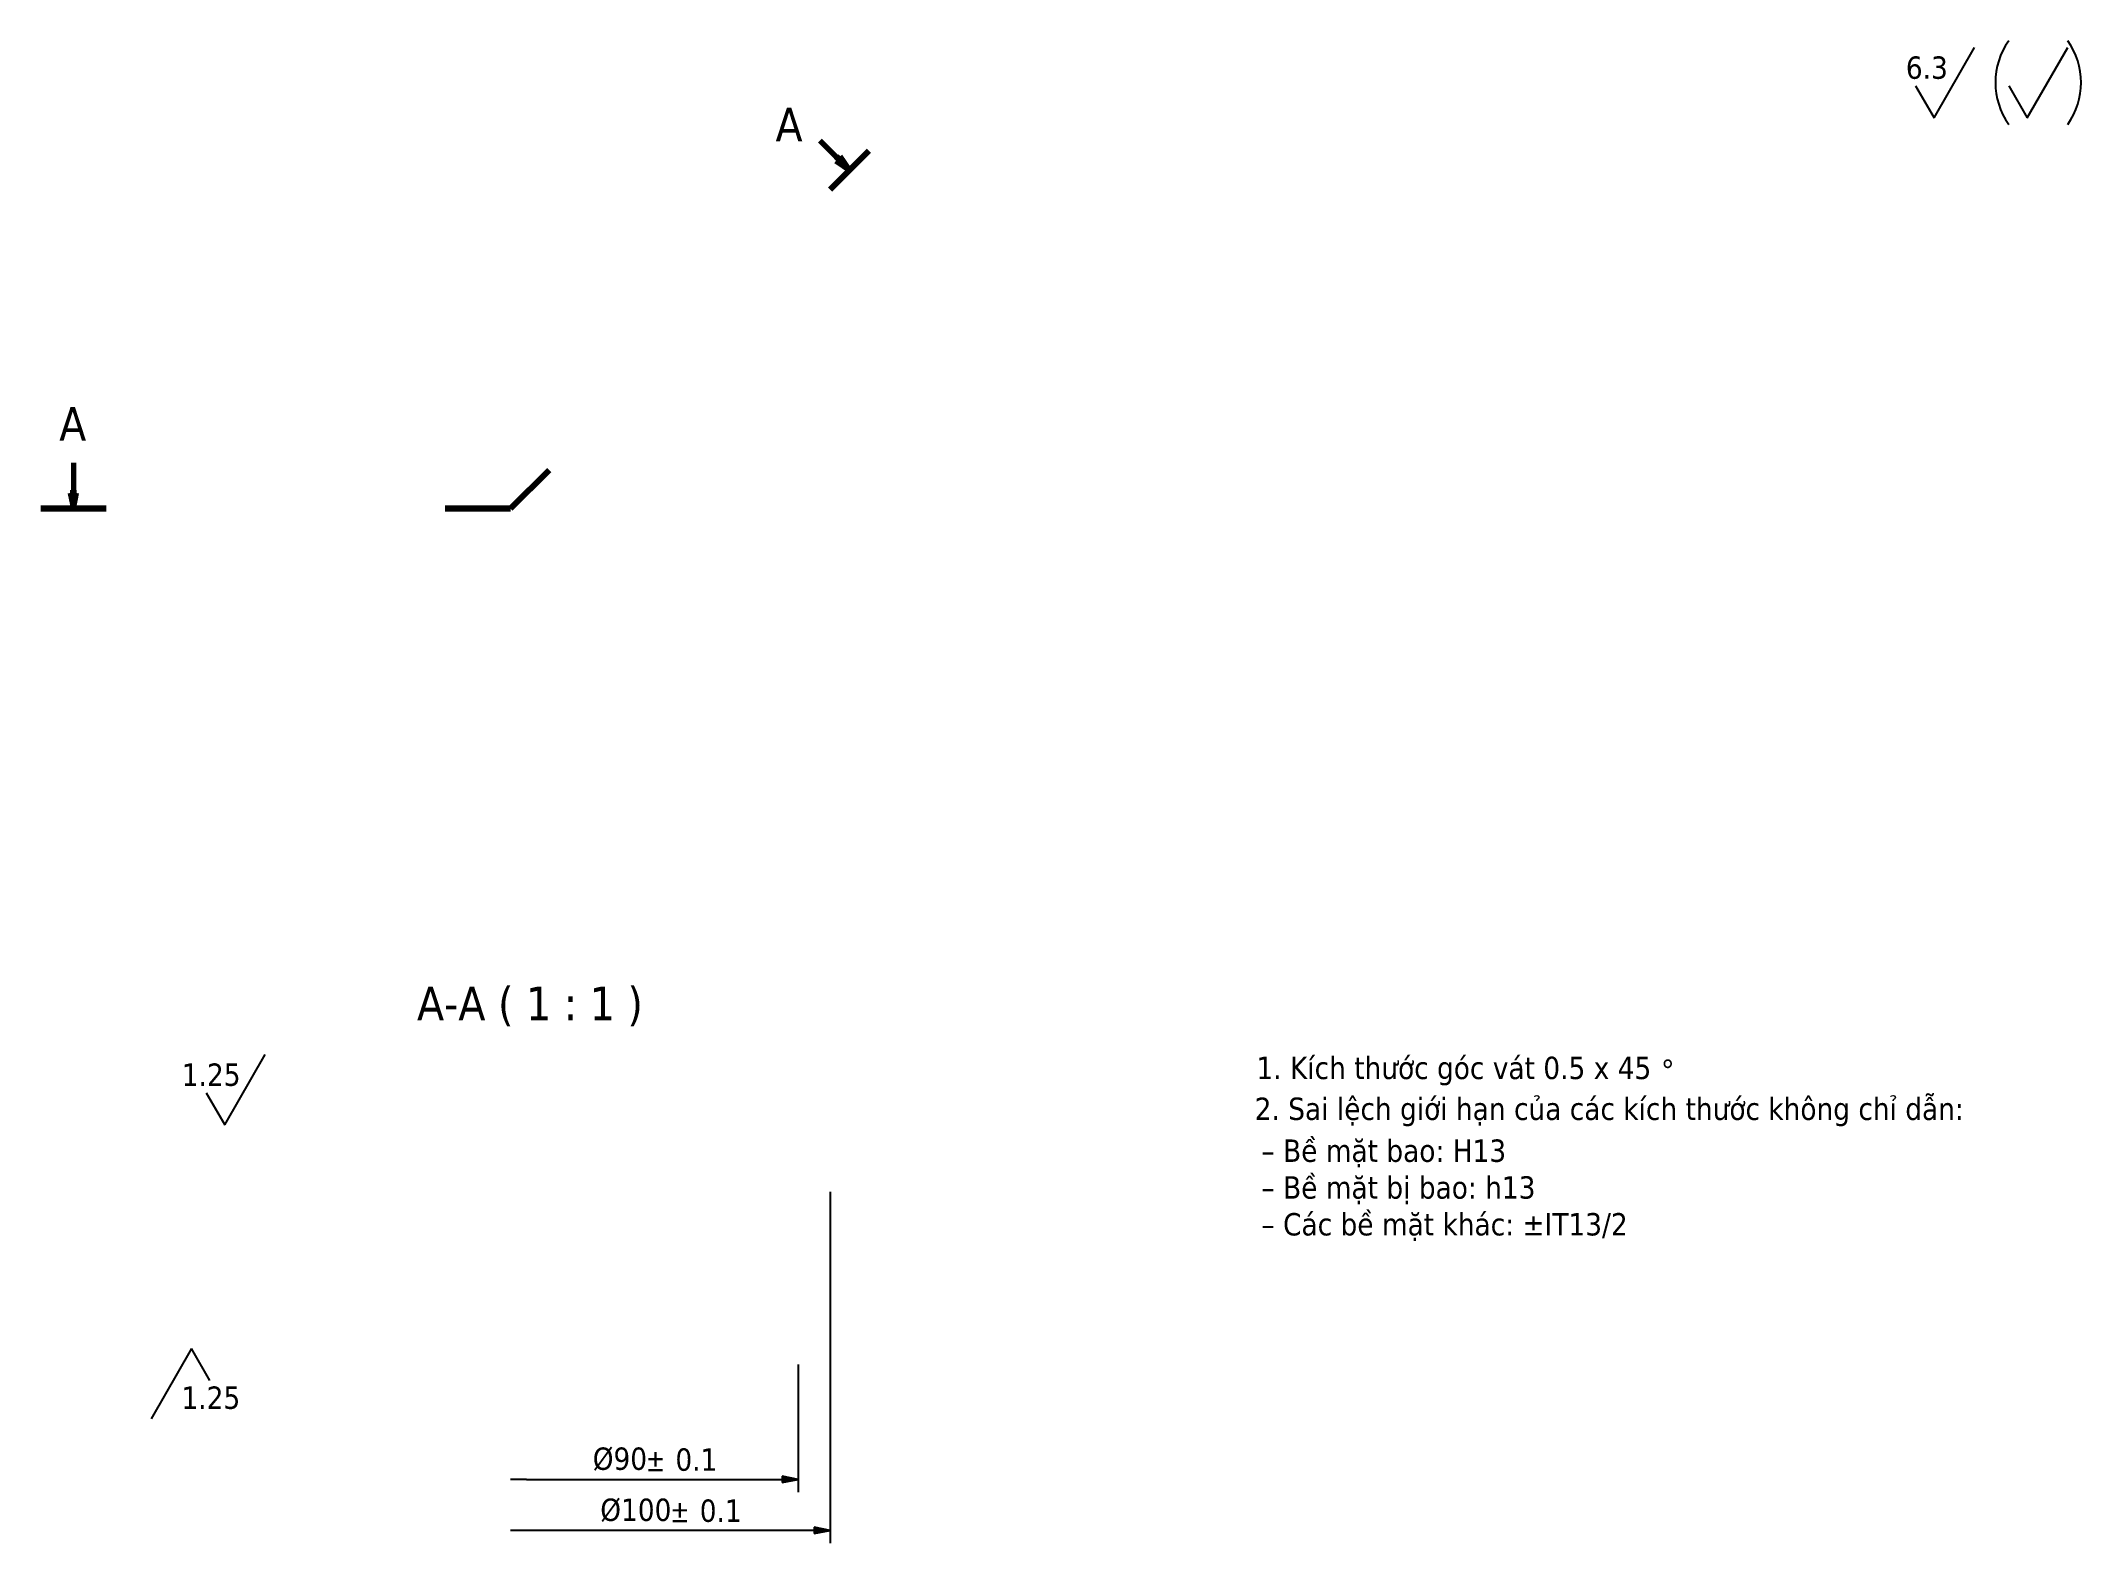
# Paper-space layout 'Sheet' of a CAD drawing. Header units: millimetres. Extents: x 81 to 401, y 44 to 279.
import ezdxf

# ---------------------------------------------------------------- set-up
doc = ezdxf.new("R2010")
doc.units = ezdxf.units.MM
doc.linetypes.add('Chain', pattern=[13.68, 9.12, -1.14, 2.28, -1.14])
doc.layers.add('Dimension (ISO)', color=5, linetype='Continuous', lineweight=25, true_color=0x0000ff)
doc.layers.add('Section Line (ISO)', color=7, linetype='Chain', lineweight=70)
doc.layers.add('Symbol (ISO)', color=7, linetype='Continuous', lineweight=25)

psp = doc.layouts.new('Sheet')

# ---------------------------------------------------------------- hatches: boundary and pattern name
at = {"layer": 'Dimension (ISO)'}
for points in [[(197.27, 53.17), (199.77, 53.67), (197.27, 54.17)], [(202.27, 45.17), (204.77, 45.67), (202.27, 46.17)]]:
    psp.add_hatch(color=256, dxfattribs=at).paths.add_polyline_path(points)
at = {"layer": 'Section Line (ISO)', "linetype": 'Continuous'}
for points in [[(205.66, 260.08), (207.79, 258.66), (206.37, 260.78)], [(85.85, 208.15), (86.35, 205.65), (86.85, 208.15)]]:
    psp.add_hatch(color=256, dxfattribs=at).paths.add_polyline_path(points)

# ---------------------------------------------------------------- linework, layer by layer
at = {"layer": 'Dimension (ISO)'}
for p, q in [((204.77, 98.67), (204.77, 43.67)), ((199.77, 71.67), (199.77, 51.67)), ((157.27, 53.67), (154.77, 53.67)), ((157.27, 53.67), (197.27, 53.67)), ((197.27, 54.17), (197.27, 53.17)), ((199.77, 53.67), (197.27, 54.17)), ((197.27, 53.17), (199.77, 53.67)), ((197.27, 53.67), (199.77, 53.67)), ((157.27, 45.67), (154.77, 45.67)), ((202.27, 45.67), (157.27, 45.67)), ((202.27, 46.17), (202.27, 45.17)), ((204.77, 45.67), (202.27, 46.17)), ((202.27, 45.17), (204.77, 45.67)), ((202.27, 45.67), (204.77, 45.67))]:
    psp.add_line(p, q, dxfattribs=at)
at = {"layer": 'Section Line (ISO)', "linetype": 'Continuous'}
for p, q in [((203.14, 263.31), (206.02, 260.43)), ((206.37, 260.78), (205.66, 260.08)), ((205.66, 260.08), (207.79, 258.66)), ((206.02, 260.43), (207.79, 258.66)), ((207.79, 258.66), (206.37, 260.78)), ((86.35, 212.8), (86.35, 208.15)), ((86.85, 208.15), (85.85, 208.15)), ((85.85, 208.15), (86.35, 205.65)), ((86.35, 205.65), (86.85, 208.15)), ((86.35, 208.15), (86.35, 205.65))]:
    psp.add_line(p, q, dxfattribs=at)
at = {"layer": 'Section Line (ISO)', "linetype": 'Continuous', "lineweight": 140}
for p, q in [((204.77, 255.64), (210.81, 261.68)), ((154.77, 205.65), (160.81, 211.69)), ((81.24, 205.65), (91.47, 205.65)), ((144.54, 205.65), (154.77, 205.65))]:
    psp.add_line(p, q, dxfattribs=at)
at = {"layer": 'Symbol (ISO)'}
for p, q in [((377.54, 266.85), (383.89, 277.85)), ((392.12, 266.85), (398.47, 277.85)), ((374.66, 271.85), (377.54, 266.85)), ((389.23, 271.85), (392.12, 266.85)), ((110.02, 109.18), (116.37, 120.18)), ((107.13, 114.18), (110.02, 109.18)), ((104.84, 74.16), (98.49, 63.16)), ((107.72, 69.16), (104.84, 74.16))]:
    psp.add_line(p, q, dxfattribs=at)
for centre, start, end in [((398.4, 272.35), 144.4472, 215.5528), ((389.3, 272.35), 324.4472, 35.5528)]:
    psp.add_arc(centre, 11.26, start, end, dxfattribs=at)

# ---------------------------------------------------------------- texts
at = {"layer": 'Dimension (ISO)', "char_height": 3.5, "attachment_point": 1}
for s, insert in [('\\fTahoma|b0|i0;\\W1.;Ø90', (167.62, 58.66)), ('\\fAIGDT|b0|i0;\\W1.;`', (176.15, 58.45)), ('\\fTahoma|b0|i0;\\W1.;0.1', (180.56, 58.52)), ('\\fTahoma|b0|i0;\\W1.;Ø100', (168.8, 50.66)), ('\\fAIGDT|b0|i0;\\W1.;`', (179.97, 50.45)), ('\\fTahoma|b0|i0;\\W1.;0.1', (184.37, 50.52))]:
    psp.add_mtext(s, dxfattribs=dict(at, insert=insert))
at = {"layer": 'Section Line (ISO)', "char_height": 5.25, "attachment_point": 1}
for insert in [(196.23, 268.41), (84.12, 221.55)]:
    psp.add_mtext('\\fTahoma|b0|i0;\\W1.;A', dxfattribs=dict(at, insert=insert))
at = {"layer": 'Symbol (ISO)', "attachment_point": 1}
for s, insert, char_height in [('\\fTahoma|b0|i0;\\W1.;6.3', (373.13, 276.45), 3.5), ('\\fTahoma|b0|i0;\\W1.;A-A ( 1 : 1 )', (140.12, 130.81), 5.25), ('\\fTahoma|b0|i0;\\W1.;1.25', (103.31, 118.78), 3.5), ('\\fTahoma|b0|i0;\\W1.;1. Kích thước góc vát 0.5 x 45', (271.49, 119.84), 3.5), ('\\fAIGDT|b0|i0;\\W1.;~', (334.93, 119.4), 3.5), ('\\fTahoma|b0|i0;\\W1.;2. Sai lệch giới hạn của các kích thước không chỉ dẫn:', (271.22, 113.44), 3.5), ('\\fTahoma|b0|i0;\\W1.; – Bề mặt bao: H13', (270.97, 106.88), 3.5), ('\\fTahoma|b0|i0;\\W1.; – Bề mặt bị bao: h13', (270.97, 101.12), 3.5), ('\\fTahoma|b0|i0;\\W1.; – Các bề mặt khác: ±IT13/2', (270.97, 95.36), 3.5), ('\\fTahoma|b0|i0;\\W1.;1.25', (103.26, 68.21), 3.5)]:
    psp.add_mtext(s, dxfattribs=dict(at, insert=insert, char_height=char_height))

doc.saveas('drawing.dxf')
